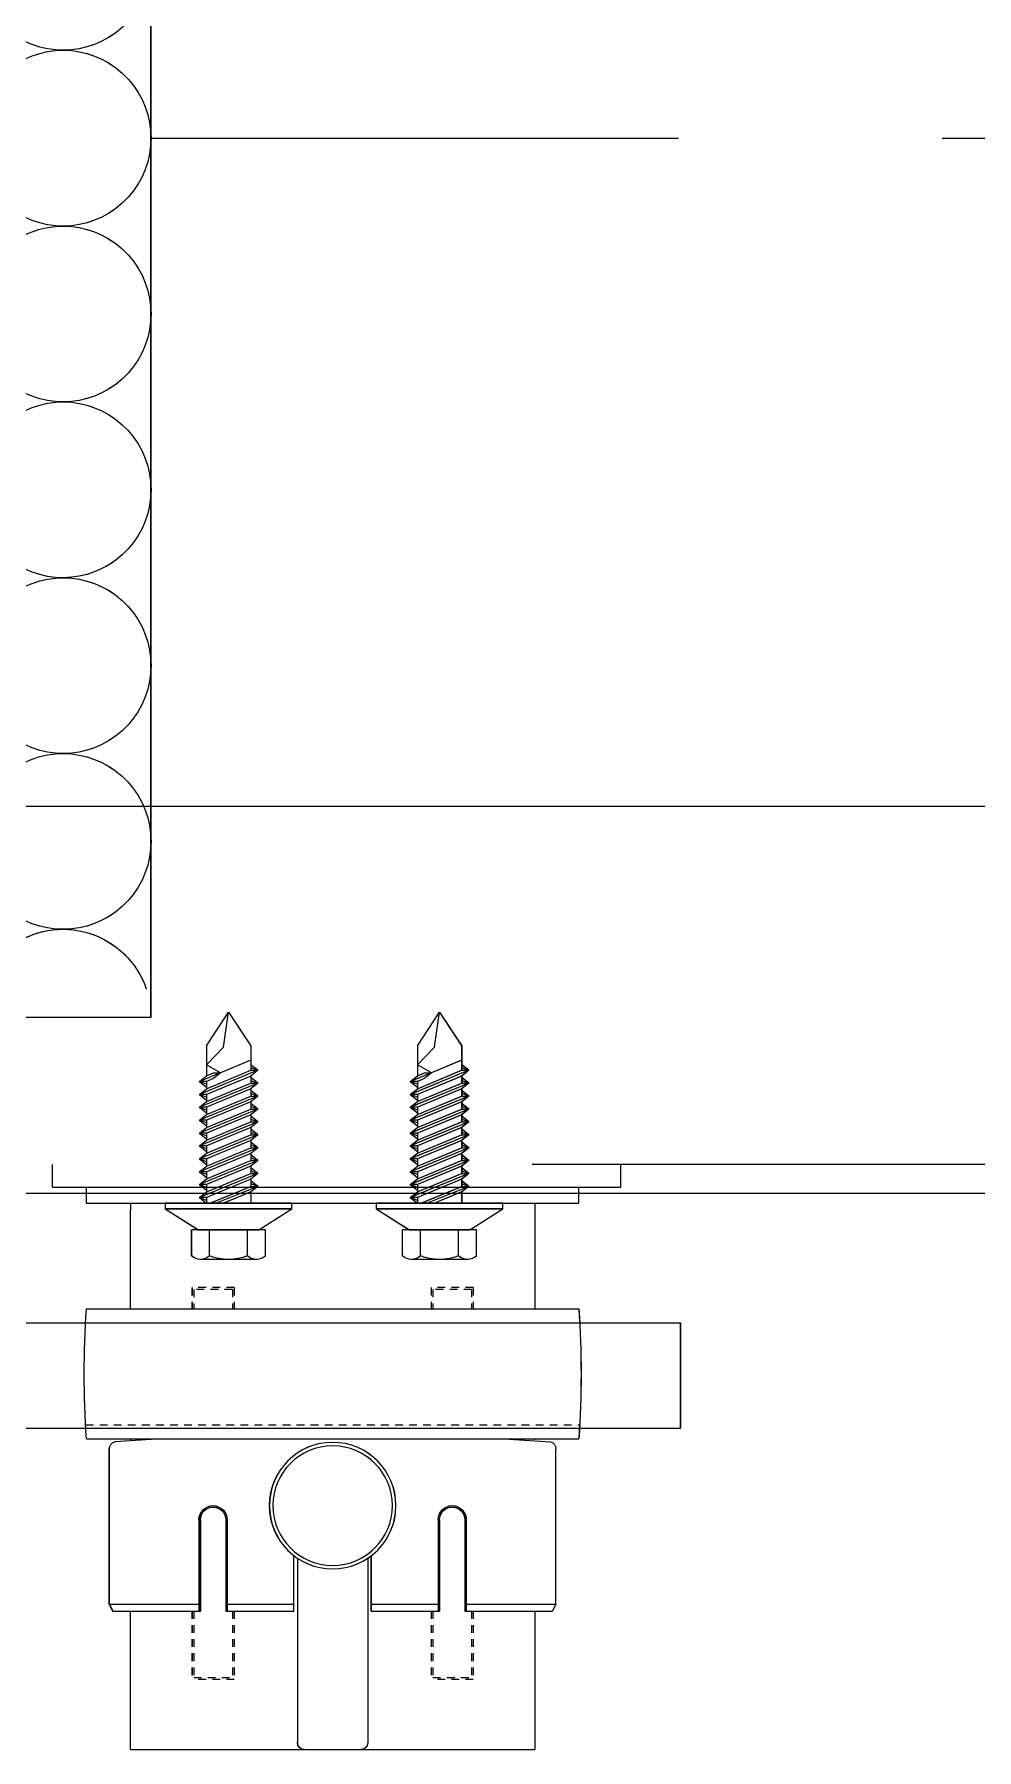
# Model space of a CAD drawing. Header units: millimetres. Extents: x 4739419 to 5837985, y 2291271 to 3446271.
# Drawn here: x 4888870.2 to 4889004.2, y 2426312.1 to 2426556 of the extents above; entities that cross this region are included whole.
import ezdxf

# ---------------------------------------------------------------- set-up
doc = ezdxf.new("R2010")
doc.units = ezdxf.units.MM
doc.linetypes.add('XR-평면도$0$HID', pattern=[2, 1.1, -0.9])
doc.linetypes.add('XR-평면도$0$HIDDEN', pattern=[0.375, 0.25, -0.125])
doc.layers.get('0').update_dxf_attribs({"color": 255})
for name, color, linetype, lineweight in [('XR-평면도$0$A-CNTL', 9, 'Continuous', 15), ('XR-평면도$0$A-CONC-LIN1', 9, 'Continuous', 40), ('XR-평면도$0$A-DWXM-SHUT', 9, 'Continuous', 25), ('XR-평면도$0$A-FFXM-EQP', 9, 'Continuous', 15), ('XR-평면도$0$A-WAXM-PANL', 9, 'Continuous', 20), ('XR-평면도$0$A-XXXX-STL', 9, 'Continuous', 25)]:
    doc.layers.add(name, color=color, linetype=linetype, lineweight=lineweight)
doc.layers.add('XR-평면도$0$HAT', color=9, linetype='Continuous')

# ---------------------------------------------------------------- blocks, each defined once
blk = doc.blocks.new('XR-평면도$0$중심선(210216)')
at = {"layer": 'XR-평면도$0$A-CNTL', "ltscale": 300}
blk.add_lwpolyline([(-10000, 90000), (186000, 90000)], dxfattribs=at)
blk = doc.blocks.new('XR-평면도$0$단열재(PANEL)')
at = {"layer": 'XR-평면도$0$HAT'}
for points in [[(-40, 530, 2), (-40, 570)], [(-60, 555, -2), (-60, 595), (-40, 580, 2), (-40, 620), (-60, 605, -2), (-60, 645), (-40, 630, 2), (-40, 670), (-60, 655, -2), (-60, 695), (-40, 680, 2), (-40, 720), (-60, 705, -2), (-60, 745), (-40, 730, 2), (-40, 770), (-60, 755, -2), (-60, 795), (-40, 780, 2), (-40, 820), (-60, 805, -2), (-60, 845), (-40, 830, 0.509758), (-1.34, 841.93, 0.509758)]]:
    blk.add_lwpolyline(points, format="xyb", dxfattribs=at)
blk = doc.blocks.new('XR-평면도$0$셔터(9600)230515')
at = {"layer": 'XR-평면도$0$A-DWXM-SHUT', "ltscale": 20}
for p, q in [((116.2, 433.45), (300.32, 433.45)), ((300.32, 433.45), (300.32, 418.45)), ((116.2, 418.45), (300.32, 418.45)), ((210.98, 399.15), (291.82, 399.15)), ((210.98, 399.15), (210.98, 395.95)), ((291.82, 399.15), (291.82, 395.95)), ((9671.8, 395.95), (279.2, 395.95)), ((129.2, 345), (9671.8, 345))]:
    blk.add_line(p, q, dxfattribs=at)
at = {"layer": 'XR-평면도$0$A-FFXM-EQP'}
for p, q in [((222.08, 479.15), (222.08, 459.45)), ((222.08, 479.15), (279.58, 479.15)), ((245.83, 451.93), (245.83, 478.15)), ((246.83, 479.15), (254.83, 479.15)), ((255.83, 451.93), (255.83, 478.15)), ((279.58, 459.45), (279.58, 479.15)), ((219.08, 458.45), (219.55, 459.45)), ((219.55, 459.45), (232.03, 459.45)), ((231.83, 446.45), (231.83, 459.45)), ((232.03, 446.45), (232.03, 459.45)), ((235.63, 446.45), (235.63, 459.45)), ((235.63, 459.45), (245.33, 459.45)), ((235.83, 446.45), (235.83, 459.45)), ((245.33, 459.45), (245.33, 451.57)), ((256.33, 459.45), (266.03, 459.45)), ((256.33, 459.45), (256.33, 451.57)), ((265.83, 446.45), (265.83, 459.45)), ((266.03, 446.45), (266.03, 459.45)), ((269.63, 446.45), (269.63, 459.45)), ((269.63, 459.45), (282.11, 459.45)), ((269.83, 446.45), (269.83, 459.45)), ((282.58, 458.45), (282.11, 459.45)), ((219.08, 458.45), (219.08, 436.36)), ((219.08, 458.45), (232.03, 458.45)), ((235.63, 458.45), (245.33, 458.45)), ((256.33, 458.45), (266.03, 458.45)), ((269.63, 458.45), (282.58, 458.45)), ((282.58, 458.45), (282.58, 436.36)), ((215.83, 434.95), (285.83, 434.95)), ((226.5, 434.95), (219.84, 435.39)), ((222.08, 435.07), (222.08, 434.95)), ((275.16, 434.95), (281.82, 435.39)), ((279.58, 435.07), (279.58, 434.95)), ((215.83, 416.45), (285.83, 416.45)), ((222.08, 416.45), (222.08, 402.45)), ((279.58, 401.45), (279.58, 416.45)), ((230.78, 408.95), (230.78, 405.25)), ((240.1, 409.45), (231.96, 409.45)), ((233.32, 408.95), (233.32, 405.25)), ((238.74, 408.95), (238.74, 405.25)), ((241.28, 408.95), (241.28, 405.25)), ((260.78, 408.95), (260.78, 405.25)), ((270.1, 409.45), (261.96, 409.45)), ((263.32, 408.95), (263.32, 405.25)), ((268.74, 408.95), (268.74, 405.25)), ((271.28, 408.95), (271.28, 405.25)), ((241.28, 405.25), (230.78, 405.25)), ((271.28, 405.25), (260.78, 405.25)), ((215.83, 401.45), (215.83, 399.15)), ((215.83, 401.45), (285.83, 401.45)), ((222.08, 401.45), (222.08, 402.45)), ((240.18, 397.22), (231.88, 400.63)), ((240.18, 397.22), (231.88, 400.63)), ((232.88, 400.63), (232.88, 401.45)), ((240.18, 399.05), (234.28, 401.45)), ((239.18, 399.85), (239.18, 401.45)), ((270.18, 397.22), (261.88, 400.63)), ((270.18, 397.22), (261.88, 400.63)), ((262.88, 400.63), (262.88, 401.45)), ((270.18, 399.05), (264.28, 401.45)), ((269.18, 399.85), (269.18, 401.45)), ((279.58, 401.45), (279.58, 402.45)), ((285.83, 401.45), (285.83, 399.15)), ((240.18, 395.38), (231.88, 398.8)), ((240.18, 395.38), (231.88, 398.8)), ((232.88, 398.8), (232.88, 399.83)), ((232.88, 396.97), (232.88, 398)), ((239.18, 398.02), (239.18, 399.05)), ((270.18, 395.38), (261.88, 398.8)), ((270.18, 395.38), (261.88, 398.8)), ((262.88, 398.8), (262.88, 399.83)), ((262.88, 396.97), (262.88, 398)), ((269.18, 398.02), (269.18, 399.05)), ((240.18, 393.55), (231.88, 396.97)), ((240.18, 393.55), (231.88, 396.97)), ((232.88, 395.14), (232.88, 396.16)), ((239.18, 396.19), (239.18, 397.22)), ((239.18, 394.36), (239.18, 395.38)), ((270.18, 393.55), (261.88, 396.97)), ((270.18, 393.55), (261.88, 396.97)), ((262.88, 395.14), (262.88, 396.16)), ((269.18, 396.19), (269.18, 397.22)), ((269.18, 394.36), (269.18, 395.38)), ((240.18, 391.72), (231.88, 395.14)), ((240.18, 391.72), (231.88, 395.14)), ((240.18, 389.89), (231.88, 393.3)), ((240.18, 389.89), (231.88, 393.3)), ((232.88, 393.3), (232.88, 394.33)), ((239.18, 392.52), (239.18, 393.55)), ((270.18, 391.72), (261.88, 395.14)), ((270.18, 391.72), (261.88, 395.14)), ((270.18, 389.89), (261.88, 393.3)), ((270.18, 389.89), (261.88, 393.3)), ((262.88, 393.3), (262.88, 394.33)), ((269.18, 392.52), (269.18, 393.55)), ((240.18, 388.05), (231.88, 391.47)), ((240.18, 388.05), (231.88, 391.47)), ((232.88, 391.47), (232.88, 392.5)), ((232.88, 389.64), (232.88, 390.67)), ((239.18, 390.69), (239.18, 391.72)), ((270.18, 388.05), (261.88, 391.47)), ((270.18, 388.05), (261.88, 391.47)), ((262.88, 391.47), (262.88, 392.5)), ((262.88, 389.64), (262.88, 390.67)), ((269.18, 390.69), (269.18, 391.72)), ((240.18, 386.22), (231.88, 389.64)), ((240.18, 386.22), (231.88, 389.64)), ((232.88, 387.8), (232.88, 388.83)), ((239.18, 388.86), (239.18, 389.89)), ((239.18, 387.02), (239.18, 388.05)), ((270.18, 386.22), (261.88, 389.64)), ((270.18, 386.22), (261.88, 389.64)), ((262.88, 387.8), (262.88, 388.83)), ((269.18, 388.86), (269.18, 389.89)), ((269.18, 387.02), (269.18, 388.05)), ((240.18, 384.39), (231.88, 387.8)), ((240.18, 384.39), (231.88, 387.8)), ((240.18, 382.55), (231.88, 385.97)), ((240.18, 382.55), (231.88, 385.97)), ((232.88, 385.97), (232.88, 387)), ((239.18, 385.19), (239.18, 386.22)), ((270.18, 384.39), (261.88, 387.8)), ((270.18, 384.39), (261.88, 387.8)), ((270.18, 382.55), (261.88, 385.97)), ((270.18, 382.55), (261.88, 385.97)), ((262.88, 385.97), (262.88, 387)), ((269.18, 385.19), (269.18, 386.22)), ((234.89, 382.9), (231.88, 384.14)), ((234.89, 382.9), (231.88, 384.14)), ((232.88, 384.14), (232.88, 385.17)), ((232.88, 379.08), (232.88, 383.33)), ((239.18, 383.36), (239.18, 384.39)), ((264.89, 382.9), (261.88, 384.14)), ((264.89, 382.9), (261.88, 384.14)), ((262.88, 384.14), (262.88, 385.17)), ((262.88, 379.08), (262.88, 383.33)), ((269.18, 383.36), (269.18, 384.39)), ((239.18, 379.08), (239.18, 382.55)), ((269.18, 379.08), (269.18, 382.55))]:
    blk.add_line(p, q, dxfattribs=at)
at = {"layer": 'XR-평면도$0$A-FFXM-EQP', "linetype": 'XR-평면도$0$HID'}
for p, q in [((230.83, 459.45), (230.83, 469.15)), ((236.83, 469.15), (230.83, 469.15)), ((231.08, 459.45), (231.08, 468.9)), ((231.08, 468.9), (236.58, 468.9)), ((236.58, 459.45), (236.58, 468.9)), ((236.83, 459.45), (236.83, 469.15)), ((264.83, 459.45), (264.83, 469.15)), ((270.83, 469.15), (264.83, 469.15)), ((265.08, 459.45), (265.08, 468.9)), ((265.08, 468.9), (270.58, 468.9)), ((270.58, 459.45), (270.58, 468.9)), ((270.83, 459.45), (270.83, 469.15)), ((215.71, 432.95), (285.83, 432.95)), ((215.71, 418.45), (285.83, 418.45)), ((230.83, 413.45), (230.83, 416.45)), ((231.08, 413.7), (231.08, 416.45)), ((236.58, 413.7), (236.58, 416.45)), ((236.83, 413.45), (236.83, 416.45)), ((264.83, 413.45), (264.83, 416.45)), ((265.08, 413.7), (265.08, 416.45)), ((270.58, 413.7), (270.58, 416.45)), ((270.83, 413.45), (270.83, 416.45)), ((236.83, 413.45), (230.83, 413.45)), ((236.58, 413.7), (231.08, 413.7)), ((270.83, 413.45), (264.83, 413.45)), ((270.58, 413.7), (265.08, 413.7))]:
    blk.add_line(p, q, dxfattribs=at)
at = {"layer": 'XR-평면도$0$A-FFXM-EQP'}
for points in [[(231.73, 405.25), (240.33, 405.25), (245.03, 402.25), (227.03, 402.25)], [(261.73, 405.25), (270.33, 405.25), (275.03, 402.25), (257.03, 402.25)], [(227.03, 402.25), (245.03, 402.25), (245.03, 401.45), (227.03, 401.45)], [(231.88, 400.63), (232.88, 399.83), (239.18, 397.22), (240.18, 397.22), (239.18, 398.02), (232.88, 400.63)], [(257.03, 402.25), (275.03, 402.25), (275.03, 401.45), (257.03, 401.45)], [(261.88, 400.63), (262.88, 399.83), (269.18, 397.22), (270.18, 397.22), (269.18, 398.02), (262.88, 400.63)], [(231.88, 398.8), (232.88, 398), (239.18, 395.38), (240.18, 395.38), (239.18, 396.19), (232.88, 398.8)], [(261.88, 398.8), (262.88, 398), (269.18, 395.38), (270.18, 395.38), (269.18, 396.19), (262.88, 398.8)], [(231.88, 396.97), (232.88, 396.16), (239.18, 393.55), (240.18, 393.55), (239.18, 394.36), (232.88, 396.97)], [(261.88, 396.97), (262.88, 396.16), (269.18, 393.55), (270.18, 393.55), (269.18, 394.36), (262.88, 396.97)], [(231.88, 395.14), (232.88, 394.33), (239.18, 391.72), (240.18, 391.72), (239.18, 392.52), (232.88, 395.14)], [(231.88, 393.3), (232.88, 392.5), (239.18, 389.89), (240.18, 389.89), (239.18, 390.69), (232.88, 393.3)], [(261.88, 395.14), (262.88, 394.33), (269.18, 391.72), (270.18, 391.72), (269.18, 392.52), (262.88, 395.14)], [(261.88, 393.3), (262.88, 392.5), (269.18, 389.89), (270.18, 389.89), (269.18, 390.69), (262.88, 393.3)], [(231.88, 391.47), (232.88, 390.67), (239.18, 388.05), (240.18, 388.05), (239.18, 388.86), (232.88, 391.47)], [(261.88, 391.47), (262.88, 390.67), (269.18, 388.05), (270.18, 388.05), (269.18, 388.86), (262.88, 391.47)], [(231.88, 389.64), (232.88, 388.83), (239.18, 386.22), (240.18, 386.22), (239.18, 387.02), (232.88, 389.64)], [(261.88, 389.64), (262.88, 388.83), (269.18, 386.22), (270.18, 386.22), (269.18, 387.02), (262.88, 389.64)], [(231.88, 387.8), (232.88, 387), (239.18, 384.39), (240.18, 384.39), (239.18, 385.19), (232.88, 387.8)], [(231.88, 385.97), (232.88, 385.17), (239.18, 382.55), (240.18, 382.55), (239.18, 383.36), (232.88, 385.97)], [(261.88, 387.8), (262.88, 387), (269.18, 384.39), (270.18, 384.39), (269.18, 385.19), (262.88, 387.8)], [(261.88, 385.97), (262.88, 385.17), (269.18, 382.55), (270.18, 382.55), (269.18, 383.36), (262.88, 385.97)], [(231.88, 384.14), (232.88, 383.33), (233.89, 382.9), (234.89, 382.9), (233.89, 383.7), (232.88, 384.14)], [(261.88, 384.14), (262.88, 383.33), (263.89, 382.9), (264.89, 382.9), (263.89, 383.7), (262.88, 384.14)]]:
    blk.add_lwpolyline(points, close=True, dxfattribs=at)
for points in [[(232.88, 401.04), (231.88, 400.63), (232.88, 401.44)], [(233.39, 401.45), (239.18, 399.05), (240.18, 399.05), (239.18, 399.85), (235.33, 401.45)], [(262.88, 401.04), (261.88, 400.63), (262.88, 401.44)], [(263.39, 401.45), (269.18, 399.05), (270.18, 399.05), (269.18, 399.85), (265.33, 401.45)], [(232.88, 399.2), (231.88, 398.8), (232.88, 399.61)], [(232.88, 397.37), (231.88, 396.97), (232.88, 397.77)], [(239.18, 398.65), (240.18, 399.05), (239.18, 398.25)], [(262.88, 399.2), (261.88, 398.8), (262.88, 399.61)], [(262.88, 397.37), (261.88, 396.97), (262.88, 397.77)], [(269.18, 398.65), (270.18, 399.05), (269.18, 398.25)], [(232.88, 395.54), (231.88, 395.14), (232.88, 395.94)], [(239.18, 396.82), (240.18, 397.22), (239.18, 396.41)], [(239.18, 396.82), (240.18, 397.22), (239.18, 396.41)], [(239.18, 394.98), (240.18, 395.38), (239.18, 394.58)], [(239.18, 394.98), (240.18, 395.38), (239.18, 394.58)], [(262.88, 395.54), (261.88, 395.14), (262.88, 395.94)], [(269.18, 396.82), (270.18, 397.22), (269.18, 396.41)], [(269.18, 396.82), (270.18, 397.22), (269.18, 396.41)], [(269.18, 394.98), (270.18, 395.38), (269.18, 394.58)], [(269.18, 394.98), (270.18, 395.38), (269.18, 394.58)], [(232.88, 393.7), (231.88, 393.3), (232.88, 394.11)], [(239.18, 393.15), (240.18, 393.55), (239.18, 392.75)], [(239.18, 393.15), (240.18, 393.55), (239.18, 392.75)], [(262.88, 393.7), (261.88, 393.3), (262.88, 394.11)], [(269.18, 393.15), (270.18, 393.55), (269.18, 392.75)], [(269.18, 393.15), (270.18, 393.55), (269.18, 392.75)], [(232.88, 391.87), (231.88, 391.47), (232.88, 392.27)], [(232.88, 390.04), (231.88, 389.64), (232.88, 390.44)], [(239.18, 391.32), (240.18, 391.72), (239.18, 390.91)], [(239.18, 391.32), (240.18, 391.72), (239.18, 390.91)], [(262.88, 391.87), (261.88, 391.47), (262.88, 392.27)], [(262.88, 390.04), (261.88, 389.64), (262.88, 390.44)], [(269.18, 391.32), (270.18, 391.72), (269.18, 390.91)], [(269.18, 391.32), (270.18, 391.72), (269.18, 390.91)], [(232.88, 388.21), (231.88, 387.8), (232.88, 388.61)], [(239.18, 389.48), (240.18, 389.89), (239.18, 389.08)], [(239.18, 389.48), (240.18, 389.89), (239.18, 389.08)], [(239.18, 387.65), (240.18, 388.05), (239.18, 387.25)], [(239.18, 387.65), (240.18, 388.05), (239.18, 387.25)], [(262.88, 388.21), (261.88, 387.8), (262.88, 388.61)], [(269.18, 389.48), (270.18, 389.89), (269.18, 389.08)], [(269.18, 389.48), (270.18, 389.89), (269.18, 389.08)], [(269.18, 387.65), (270.18, 388.05), (269.18, 387.25)], [(269.18, 387.65), (270.18, 388.05), (269.18, 387.25)], [(232.88, 386.37), (231.88, 385.97), (232.88, 386.77)], [(239.18, 385.82), (240.18, 386.22), (239.18, 385.42)], [(239.18, 385.82), (240.18, 386.22), (239.18, 385.42)], [(262.88, 386.37), (261.88, 385.97), (262.88, 386.77)], [(269.18, 385.82), (270.18, 386.22), (269.18, 385.42)], [(269.18, 385.82), (270.18, 386.22), (269.18, 385.42)], [(232.88, 384.54), (231.88, 384.14), (232.88, 384.94)], [(239.18, 383.98), (240.18, 384.39), (239.18, 383.58)], [(239.18, 383.98), (240.18, 384.39), (239.18, 383.58)], [(262.88, 384.54), (261.88, 384.14), (262.88, 384.94)], [(269.18, 383.98), (270.18, 384.39), (269.18, 383.58)], [(269.18, 383.98), (270.18, 384.39), (269.18, 383.58)], [(239.18, 381.12), (234.89, 382.93), (232.88, 381.76), (235.3, 379.25), (236.03, 374.28)], [(239.18, 382.15), (240.18, 382.55), (239.18, 381.75)], [(239.18, 382.15), (240.18, 382.55), (239.18, 381.75)], [(269.18, 381.12), (264.89, 382.93), (262.88, 381.76), (265.3, 379.25), (266.03, 374.28)], [(269.18, 382.15), (270.18, 382.55), (269.18, 381.75)], [(269.18, 382.15), (270.18, 382.55), (269.18, 381.75)], [(232.88, 379.08), (236.03, 374.28), (239.18, 379.08)], [(262.88, 379.08), (266.03, 374.28), (269.18, 379.08)]]:
    blk.add_lwpolyline(points, dxfattribs=at)
for radius in [9, 8.5]:
    blk.add_circle((250.83, 444.45, 0), radius, dxfattribs=at)
for centre, radius, start, end in [((246.83, 478.15, 0), 1, 90, 180), ((254.83, 478.15, 0), 1, 0, 90), ((233.83, 446.45, 0), 2, 180, 270), ((233.83, 446.45, 0), 1.8, 180, 270), ((233.83, 446.45, 0), 2, 270, 0), ((233.83, 446.45, 0), 1.8, 270, 0), ((267.83, 446.45, 0), 2, 180, 270), ((267.83, 446.45, 0), 1.8, 180, 270), ((267.83, 446.45, 0), 1.8, 270, 0), ((267.83, 446.45, 0), 2, 270, 0), ((350.26, 425.7, 0), 134.75, 176.0638, 183.9362), ((220.08, 436.36, 0), 1, 180, 255.9031), ((281.58, 436.36, 0), 1, 284.0969, 0), ((151.4, 425.7, 0), 134.75, 356.0638, 3.9362), ((232.05, 407.59, 0), 1.86, 46.9662, 133.0338), ((236.03, 401.84, 0), 7.61, 69.1195, 110.8805), ((240.01, 407.59, 0), 1.86, 46.9662, 133.0338), ((262.05, 407.59, 0), 1.86, 46.9662, 133.0338), ((266.03, 401.84, 0), 7.61, 69.1195, 110.8805), ((270.01, 407.59, 0), 1.86, 46.9662, 133.0338)]:
    blk.add_arc(centre, radius, start, end, dxfattribs=at)
at = {"layer": 'XR-평면도$0$A-WAXM-PANL', "elevation": 0}
blk.add_lwpolyline([(0, -50), (175, -50), (175, 375), (225, 375), (225, -100), (0, -100)], dxfattribs=at)
at = {"layer": 'XR-평면도$0$A-XXXX-STL', "color": 3, "linetype": 'XR-평면도$0$HIDDEN', "ltscale": 300}
blk.add_lwpolyline([(0, 250), (9900, 250), (9900, 0), (0, 0)], close=True, dxfattribs=at)
at = {"xscale": 0.5, "yscale": 0.5, "zscale": 0.5}
blk.add_blockref('XR-평면도$0$단열재(PANEL)', (225, -50), dxfattribs=at)

msp = doc.modelspace()

# ---------------------------------------------------------------- block references
at = {"layer": 'XR-평면도$0$A-CNTL'}
msp.add_blockref('XR-평면도$0$중심선(210216)', (4866111.81, 2336391.23), dxfattribs=at)
at = {"layer": 'XR-평면도$0$A-CONC-LIN1', "xscale": -1, "rotation": 180}
for p in [(4888661.81, 2426791.23), (4888661.82, 2426791.23), (4888661.82, 2426791.23)]:
    msp.add_blockref('XR-평면도$0$셔터(9600)230515', p, dxfattribs=at)

doc.saveas('drawing.dxf')
